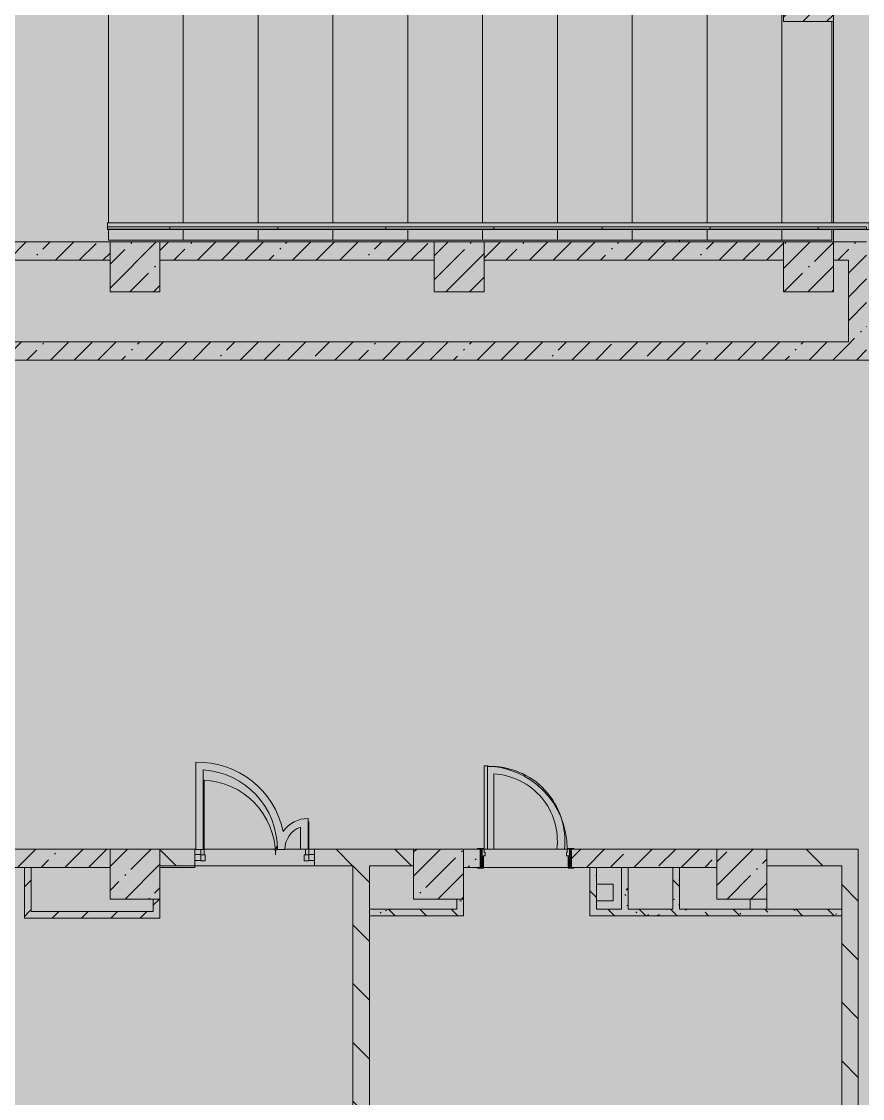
# Model space of a CAD drawing. Header units: millimetres. Extents: x -2911 to 185427, y -8553 to 29000.
# Drawn here: x 79262 to 89377, y 4902 to 17850 of the extents above; entities that cross this region are included whole.
import ezdxf

# ---------------------------------------------------------------- set-up
doc = ezdxf.new("R2010")
doc.units = ezdxf.units.MM
doc.linetypes.add('200_ШТРИХ__ш1_п0_6_', pattern=[800, 500, -300])
doc.layers.add('A-DETL-GENF-3', color=7, linetype='Continuous', lineweight=9, true_color=0xc0c0c0, transparency=0.4)
for name, color, linetype, lineweight, true_color in [('A-DETL-GENF-6', 7, 'Continuous', 5, 0xb7b7b7), ('A-DOOR-2', 7, 'Continuous', 5, 0xaaaaaa), ('A-DOOR-3', 7, 'Continuous', 5, 0xe2e2e2), ('A-DOOR-4', 7, 'Continuous', 5, 0xb7b7b7), ('A-DOOR-FRAM-2', 7, 'Continuous', 5, 0xe2e2e2), ('A-DOOR-FRAM-3', 7, 'Continuous', 5, 0xaaaaaa), ('A-DOOR-FRAM-4', 7, 'Continuous', 5, 0xb7b7b7), ('A-FLOR-1', 7, 'Continuous', 5, 0xb7b7b7), ('A-GLAZ-CWMG-2', 7, 'Continuous', 5, 0x737373), ('A-WALL-4', 7, 'Continuous', 9, 0x737373), ('A-WALL-5', 7, 'Continuous', 5, 0x737373), ('A-WALL-PATT-1', 7, 'Continuous', 5, 0x787878), ('I-WALL-4', 7, 'Continuous', 5, 0x737373), ('I-WALL-5', 7, 'Continuous', 5, 0x787878), ('S-COLS-1', 7, 'Continuous', 5, 0x737373), ('S-STRS-3', 7, 'Continuous', 5, 0x737373)]:
    doc.layers.add(name, color=color, linetype=linetype, lineweight=lineweight, true_color=true_color)
for name, color, linetype, lineweight in [('A-DETL-MBND-1', 7, '200_ШТРИХ__ш1_п0_6_', 9), ('I-WALL-3', 7, 'Continuous', 5), ('S-COLS-2', 7, 'Continuous', 5)]:
    doc.layers.add(name, color=color, linetype=linetype, lineweight=lineweight)
pattern_1 = [(135, (58417.4, 0), (-353.553, -353.553), [])]
pattern_2 = [(45, (58417.4, 0), (-285.123, 285.123), []), (45, (58702.5, 0), (-285.123, 285.123), [504.031, -100.806, 16.764, -84.042])]
pattern_3 = [(45, (58417.4, 0), (-176.7767, 176.7767), [])]
pattern_4 = [(135, (58417.4, 0), (-377.171, -377.171), [533.4, -88.9, 17.78, -88.9]), (135, (58417.4, 376.94), (-377.171, -377.171), []), (50, (58417.4, 0), (637.6445, -55.787), [66.675, -733.425]), (355, (58417.4, 0), (-123.35, 668.699), [53.34, -586.74]), (100.451, (58470.5, -4.65), (514.299, 612.908), [56.665, -623.315]), (46.184, (58417.4, 177.8), (948.776, -147.15), [100.012, -1100.137]), (96.636, (58496.45, 165.5), (830.91, 865.997), [84.998, -934.973]), (351.184, (58417.4, 177.8), (830.918, 865.988), [80.01, -880.11]), (21, (58506.3, 133.35), (530.651, -357.928), [66.675, -733.425]), (326, (58506.3, 133.35), (216.308, 644.658), [53.34, -586.74]), (71.451, (58550.5, 103.5), (746.96, 286.724), [56.665, -623.315]), (37.5, (58417.39, 0), (10.8105, 295.9426), [16.764, -562.864, 16.764, -578.866, -588.962]), (37.5, (58417.39, 0), (10.8105, 295.9426), [-1175.258, 16.764, -572.198]), (7.5, (58417.4, 0), (233.869, 350.6318), [16.764, -322.834, 16.764, -549.529, -224.472]), (7.5, (58417.4, 0), (233.869, 350.6318), [-905.891, 16.764, -207.708]), (327.5, (58219.14, 0), (474.5678, -20.0513), [16.764, -205.486, 16.764, -676.656, -920.115]), (327.5, (58219.14, 0), (474.5678, -20.0513), [-915.67, 16.764, -903.351]), (317.5, (58130.24, 0), (518.452, 88.9934), [16.764, -272.161, 16.764, -443.738, -653.415]), (317.5, (58130.24, 0), (518.452, 88.9934), [-749.427, 16.764, -636.651])]

# ---------------------------------------------------------------- blocks, each defined once
blk = doc.blocks.new('BSC_Колонна _Прямоугольная - 600х600-23286269-2_9_1_птичка')
at = {"layer": 'S-COLS-2'}
h = blk.add_hatch(dxfattribs=at)
h.set_pattern_fill('FP_101', color=256, style=0, pattern_type=2)
h.set_pattern_definition([(45, (-29509.74, -7600), (-285.123, 285.123), []), (45, (-29224.6, -7600), (-285.123, 285.123), [504.031, -100.806, 16.764, -84.042])])
h.paths.add_polyline_path([(-300, -300), (300, -300), (300, 300), (-300, 300)])
at = {"layer": 'S-COLS-1'}
for p, q in [((300, 300), (-300, 300)), ((-300, 300), (-300, -300)), ((300, -300), (300, 300)), ((-300, -300), (300, -300))]:
    blk.add_line(p, q, dxfattribs=at)
blk = doc.blocks.new('BSC_Колонна _Прямоугольная - 600х600-V185-2_9_1_птичка')
at = {"layer": 'S-COLS-2'}
h = blk.add_hatch(dxfattribs=at)
h.set_pattern_fill('FP_124', color=256, style=0, pattern_type=2)
h.set_pattern_definition([(45, (-25860, -7600), (-285.123, 285.123), []), (45, (-25574.88, -7600), (-285.123, 285.123), [504.031, -100.806, 16.764, -84.042])])
h.paths.add_polyline_path([(-300, -300), (300, -300), (300, 300), (-300, 300), (-300, 150)])
at = {"layer": 'S-COLS-1'}
for p, q in [((300, 300), (-300, 300)), ((-300, 300), (-300, -300)), ((300, -300), (300, 300)), ((-300, -300), (300, -300))]:
    blk.add_line(p, q, dxfattribs=at)
blk = doc.blocks.new('BSC_Колонна _Прямоугольная - 600х600-V187-2_9_1_птичка')
at = {"layer": 'S-COLS-2'}
h = blk.add_hatch(dxfattribs=at)
h.set_pattern_fill('FP_126', color=256, style=0, pattern_type=2)
h.set_pattern_definition([(45, (-26110, -14900), (-285.123, 285.123), []), (45, (-25824.88, -14900), (-285.123, 285.123), [504.031, -100.806, 16.764, -84.042])])
h.paths.add_polyline_path([(-300, -300), (300, -300), (300, 300), (-300, 300)])
at = {"layer": 'S-COLS-1'}
for p, q in [((300, 300), (-300, 300)), ((-300, 300), (-300, -300)), ((300, -300), (300, 300)), ((-300, -300), (300, -300))]:
    blk.add_line(p, q, dxfattribs=at)
blk = doc.blocks.new('BSC_Колонна _Прямоугольная - 600х600-V240-2_9_1_птичка')
at = {"layer": 'S-COLS-2'}
h = blk.add_hatch(dxfattribs=at)
h.set_pattern_fill('FP_173', color=256, style=0, pattern_type=2)
h.set_pattern_definition([(45, (-30310, -14900), (-285.123, 285.123), []), (45, (-30024.88, -14900), (-285.123, 285.123), [504.031, -100.806, 16.764, -84.042])])
h.paths.add_polyline_path([(-300, -300), (300, -300), (300, 300), (-300, 300)])
at = {"layer": 'S-COLS-1'}
for p, q in [((300, 300), (-300, 300)), ((-300, 300), (-300, -300)), ((300, -300), (300, 300)), ((-300, -300), (300, -300))]:
    blk.add_line(p, q, dxfattribs=at)
blk = doc.blocks.new('110_Дверь_СКБ_1Ст_Внутренняя1 - Д-4к_п__1100x2100h_Артистические EI30-V253-2_9_1_птичка')
at = {"layer": 'A-DOOR-2'}
h = blk.add_hatch(dxfattribs=at)
h.set_pattern_fill('FP_46', color=256, style=0, pattern_type=2)
h.set_pattern_definition([(135, (1751.41, 174.685), (-14.14214, -14.14214), []), (225, (1751.41, 174.685), (14.14214, -14.14214), [])])
h.paths.add_polyline_path([(562.5, -110), (562.5, 110), (537.5, 110), (537.5, -110)])
at = {"layer": 'A-DOOR-3'}
h = blk.add_hatch(color=256, dxfattribs=at)
h.paths.add_polyline_path([(537.5, 30), (537.5, 110), (512.5, 110), (512.5, 70), (502.5, 70), (502.5, 30)])
h.paths.add_polyline_path([(-477.5, 30), (-477.5, 70), (-487.5, 70), (-487.5, 110), (-512.5, 110), (-512.5, 30)])
at = {"layer": 'A-DOOR-FRAM-2'}
for points in [[(-447.5, 110), (-447.5, 1110), (-487.5, 1110), (-487.5, 110)], [(-497.5, 110), (-497.5, 118), (-567.5, 118), (-567.5, 110)], [(-497.5, -110), (-497.5, 30), (-512.5, 30), (-512.5, -110)], [(592.5, 110), (592.5, 118), (522.5, 118), (522.5, 110)], [(537.5, -110), (537.5, 30), (522.5, 30), (522.5, -110)], [(-497.5, -118), (-497.5, -110), (-567.5, -110), (-567.5, -118)], [(592.5, -118), (592.5, -110), (522.5, -110), (522.5, -118)]]:
    blk.add_hatch(color=256, dxfattribs=at).paths.add_polyline_path(points)
at = {"layer": 'A-DOOR-FRAM-3'}
h = blk.add_hatch(dxfattribs=at)
h.set_pattern_fill('FP_47', color=256, style=0, pattern_type=2)
h.set_pattern_definition([(45, (-371.384, 174.685), (-14.1421, 14.1421), []), (135, (-371.384, 174.685), (-14.1421, -14.1421), [])])
h.paths.add_polyline_path([(-512.5, -110), (-512.5, 110), (-537.5, 110), (-537.5, -110)])
at = {"layer": 'A-DOOR-4'}
for p, q in [((-487.5, 1110), (-487.5, 110)), ((-447.5, 1110), (-487.5, 1110)), ((-447.5, 110), (-447.5, 1110)), ((-487.5, 110), (-447.5, 110))]:
    blk.add_line(p, q, dxfattribs=at)
blk.add_arc((-487.5, 110), 1000, 360, 90, dxfattribs=at)
at = {"layer": 'A-DOOR-FRAM-4'}
for p, q in [((-497.5, 118), (-567.5, 118)), ((-567.5, 118), (-567.5, 110)), ((-567.5, 110), (-497.5, 110)), ((-512.5, 110), (-537.5, 110)), ((-537.5, 110), (-537.5, -110)), ((-487.5, 110), (-512.5, 110)), ((-512.5, 110), (-512.5, 30)), ((-512.5, -110), (-512.5, 110)), ((-497.5, 110), (-512.5, 110)), ((-512.5, 110), (-512.5, 109)), ((-512.5, 109), (-497.5, 109)), ((-512.5, 30), (-477.5, 30)), ((-497.5, 30), (-512.5, 30)), ((-512.5, 30), (-512.5, -110)), ((-497.5, 110), (-497.5, 118)), ((-497.5, 109), (-497.5, 110)), ((-497.5, -110), (-497.5, 30)), ((-487.5, 70), (-487.5, 110)), ((-477.5, 70), (-487.5, 70)), ((-477.5, 30), (-477.5, 70)), ((512.5, 70), (502.5, 70)), ((502.5, 70), (502.5, 30)), ((502.5, 30), (537.5, 30)), ((512.5, 110), (512.5, 70)), ((537.5, 110), (512.5, 110)), ((592.5, 118), (522.5, 118)), ((522.5, 118), (522.5, 110)), ((537.5, 110), (522.5, 110)), ((522.5, 110), (522.5, 109)), ((522.5, 110), (592.5, 110)), ((522.5, 109), (537.5, 109)), ((537.5, 30), (522.5, 30)), ((522.5, 30), (522.5, -110)), ((537.5, 30), (537.5, 110)), ((562.5, 110), (537.5, 110)), ((537.5, 110), (537.5, -110)), ((537.5, 109), (537.5, 110)), ((537.5, -110), (537.5, 30)), ((562.5, -110), (562.5, 110)), ((592.5, 110), (592.5, 118)), ((-497.5, -110), (-567.5, -110)), ((-567.5, -110), (-567.5, -118)), ((-567.5, -118), (-497.5, -118)), ((-537.5, -110), (-512.5, -110)), ((-512.5, -110), (-497.5, -110)), ((-497.5, -118), (-497.5, -110)), ((522.5, -110), (537.5, -110)), ((592.5, -110), (522.5, -110)), ((522.5, -110), (522.5, -118)), ((522.5, -118), (592.5, -118)), ((537.5, -110), (562.5, -110)), ((592.5, -118), (592.5, -110))]:
    blk.add_line(p, q, dxfattribs=at)
blk = doc.blocks.new('BSC_Колонна _Прямоугольная - 600х600-V272-2_9_1_птичка')
at = {"layer": 'S-COLS-2'}
h = blk.add_hatch(dxfattribs=at)
h.set_pattern_fill('FP_198', color=256, style=0, pattern_type=2)
h.set_pattern_definition([(45, (-22210, -14900), (-285.123, 285.123), []), (45, (-21924.88, -14900), (-285.123, 285.123), [504.031, -100.806, 16.764, -84.042])])
h.paths.add_polyline_path([(-300, -300), (300, -300), (300, 300), (-300, 300)])
at = {"layer": 'S-COLS-1'}
for p, q in [((300, 300), (-300, 300)), ((-300, 300), (-300, -300)), ((300, -300), (300, 300)), ((-300, -300), (300, -300))]:
    blk.add_line(p, q, dxfattribs=at)
blk = doc.blocks.new('BSC_Колонна _Прямоугольная - 600х600-V278-2_9_1_птичка')
at = {"layer": 'S-COLS-2'}
h = blk.add_hatch(dxfattribs=at)
h.set_pattern_fill('FP_204', color=256, style=0, pattern_type=2)
h.set_pattern_definition([(45, (-22210, -7600), (-285.123, 285.123), []), (45, (-21924.88, -7600), (-285.123, 285.123), [504.031, -100.806, 16.764, -84.042])])
h.paths.add_polyline_path([(-300, -300), (300, -300), (300, 300), (-300, 300)])
at = {"layer": 'S-COLS-1'}
for p, q in [((300, 300), (-300, 300)), ((-300, 300), (-300, -300)), ((300, -300), (300, 300)), ((-300, -300), (300, -300))]:
    blk.add_line(p, q, dxfattribs=at)
blk = doc.blocks.new('Прямоугольный импост - 50 x 70 мм-31927764-2_9_1_птичка')
at = {"layer": 'A-GLAZ-CWMG-2'}
for p, q in [((-70, 35), (0, 35)), ((-70, -35), (-70, 35)), ((0, 35), (0, -35)), ((0, -35), (-70, -35))]:
    blk.add_line(p, q, dxfattribs=at)
blk = doc.blocks.new('Дверь_Витражная_остекление_ - ДВН_ДАО_Главный вход_1200 в свету Д-22 _п_-V318-2_9_1_птичка')
at = {"layer": 'A-DOOR-3'}
for points in [[(-619, 30), (-610, 30), (-610, 930), (-619, 930), (-619, 97), (-650, 97), (-650, 30)], [(642, 30), (650, 35), (650, 430), (642, 430), (642, 100), (610, 100), (610, 30)]]:
    blk.add_hatch(color=256, dxfattribs=at).paths.add_polyline_path(points)
at = {"layer": 'A-DETL-GENF-6'}
for p, q in [((-610, 930), (-619, 930)), ((-610, 30), (-610, 930)), ((650, 430), (642, 430)), ((650, 35), (650, 430)), ((-650, 97), (-650, 35)), ((-650, 30), (-610, 30)), ((-595, 30), (-650, 30)), ((-595, -40), (-595, 30)), ((595, -40), (595, 30)), ((595, 30), (650, 30)), ((610, 100), (610, 30)), ((610, 30), (650, 30)), ((-650, -40), (-595, -40)), ((650, -40), (595, -40))]:
    blk.add_line(p, q, dxfattribs=at)
at = {"layer": 'A-DOOR-4'}
for p, q in [((650, 430), (650, 35)), ((-650, 97), (-650, 35))]:
    blk.add_line(p, q, dxfattribs=at)
for centre, radius, start, end in [((-650, 30), 900, 360, 87.9985), ((650, 30), 400, 90, 91.1759), ((650, 30), 400, 164.4599, 180)]:
    blk.add_arc(centre, radius, start, end, dxfattribs=at)
blk = doc.blocks.new('Прямоугольный импост - 50 x 70 мм-31701779-2_9_1_птичка')
at = {"layer": 'A-GLAZ-CWMG-2'}
for p, q in [((0, 35), (-70, 35)), ((-70, 35), (-70, -35)), ((0, -35), (0, 35)), ((-70, -35), (0, -35))]:
    blk.add_line(p, q, dxfattribs=at)
blk = doc.blocks.new('Перекрытия 2 - Перекрытия 4-32990152-2_9_1_птичка')
at = {"layer": 'S-STRS-3'}
for p, q in [((21910, 19180), (22510, 19180)), ((21910, 19180), (21910, 15411)), ((22810, 19180), (23410, 19180)), ((22810, 15411), (22810, 19180)), ((23710, 19180), (24310, 19180)), ((23710, 15411), (23710, 19180)), ((24610, 19180), (25210, 19180)), ((24610, 15411), (24610, 19180)), ((25510, 19180), (26110, 19180)), ((25510, 15411), (25510, 19180)), ((26410, 19180), (27010, 19180)), ((26410, 15411), (26410, 19180)), ((27310, 19180), (27910, 19180)), ((27310, 15411), (27310, 19180)), ((28210, 19180), (28810, 19180)), ((28210, 15411), (28210, 19180)), ((29110, 19180), (29710, 19180)), ((29110, 15411), (29110, 19180)), ((30010, 19180), (30610, 19180)), ((30010, 15411), (30010, 19180)), ((30610, 18430), (30610, 19180)), ((30610, 15411), (30610, 17830)), ((21910, 15330), (21910, 15200)), ((22810, 15200), (22810, 15330)), ((23710, 15200), (23710, 15330)), ((24610, 15200), (24610, 15330)), ((25510, 15200), (25510, 15330)), ((26410, 15200), (26410, 15330)), ((27310, 15200), (27310, 15330)), ((28210, 15200), (28210, 15330)), ((29110, 15200), (29110, 15330)), ((30010, 15200), (30010, 15330)), ((30610, 15200), (30610, 15330)), ((22810, 15200), (21910, 15200)), ((23710, 15200), (22810, 15200)), ((24610, 15200), (23710, 15200)), ((25510, 15200), (24610, 15200)), ((26410, 15200), (25510, 15200)), ((27310, 15200), (26410, 15200)), ((28210, 15200), (27310, 15200)), ((29110, 15200), (28210, 15200)), ((30010, 15200), (29110, 15200)), ((30610, 15200), (30010, 15200))]:
    blk.add_line(p, q, dxfattribs=at)
blk = doc.blocks.new('Стены наклон_ амфитеатр - Стены наклон_ амфитеатр-32992696-2_9_1_птичка')
at = {"layer": 'A-WALL-PATT-1'}
h = blk.add_hatch(dxfattribs=at)
h.set_pattern_fill('FP_97', color=256, style=0, pattern_type=2)
h.set_pattern_definition([(0, (26444.5, 15393.4), (0, 246.1), []), (90, (26444.5, 15393.4), (-1300, 8e-14), [])])
h.paths.add_polyline_path([(31010, 15354), (31010, 15381), (21879, 15381), (21879, 15354), (30993, 15354)])
at = {"layer": 'A-WALL-5'}
for p, q in [((31041, 15431), (21879, 15431)), ((21879, 15431), (21879, 15381)), ((31041, 15350), (31041, 15431)), ((21879, 15381), (31010, 15381)), ((21879, 15354), (21879, 15381)), ((21879, 15350), (21879, 15354)), ((31010, 15354), (21879, 15354)), ((31010, 15350), (21879, 15350)), ((31010, 15381), (31010, 15350)), ((31010, 15350), (31041, 15350))]:
    blk.add_line(p, q, dxfattribs=at)
blk = doc.blocks.new('BSC_Колонна _Прямоугольная - 600х600-V337-2_9_1_птичка')
at = {"layer": 'S-COLS-2'}
h = blk.add_hatch(dxfattribs=at)
h.set_pattern_fill('FP_230', color=256, style=0, pattern_type=2)
h.set_pattern_definition([(45, (-30310, -18150), (-285.123, 285.123), []), (45, (-30024.88, -18150), (-285.123, 285.123), [504.031, -100.806, 16.764, -84.042])])
h.paths.add_polyline_path([(-300, -300), (300, -300), (300, 300), (-300, 300)])
at = {"layer": 'S-COLS-1'}
for p, q in [((300, 300), (-300, 300)), ((-300, 300), (-300, -300)), ((300, -300), (300, 300)), ((-300, -300), (300, -300))]:
    blk.add_line(p, q, dxfattribs=at)

msp = doc.modelspace()

# ---------------------------------------------------------------- hatches: boundary and pattern name
at = {"layer": 'A-DETL-GENF-3'}
msp.add_hatch(color=256, dxfattribs=at).paths.add_polyline_path([(91592.4, -280), (97177.4, -280), (97177.4, 23777.7), (92277.4, 23777.7), (92277.4, 27350), (62269.4, 27350), (62269.4, 15358), (58149.4, 15358), (58149.4, -280), (90664.9, -280)])
at = {"layer": 'I-WALL-3'}
h = msp.add_hatch(dxfattribs=at)
h.set_pattern_fill('FP_128', color=256, style=0, pattern_type=2)
h.set_pattern_definition(pattern_2)
h.paths.add_polyline_path([(89027.4, 14980), (89207.4, 14980), (89207.4, 15200), (89027.4, 15196.3)])
h.paths.add_polyline_path([(85099.8, 14980), (88427.4, 14980), (88427.4, 15200), (84827.4, 15200), (84827.4, 14980)])
h.paths.add_polyline_path([(72737.4, 14980), (76527.6, 14980), (76527.6, 15200), (72737.4, 15200)])
h.paths.add_polyline_path([(84227.4, 14980), (84227.4, 15200), (80927.4, 15200), (80927.4, 14980), (81389.7, 14980)])
h.paths.add_polyline_path([(77127.6, 14980), (80327.4, 14980), (80327.4, 15200), (77127.6, 15200)])
h = msp.add_hatch(dxfattribs=at)
h.set_pattern_fill('FP_128', color=256, style=0, pattern_type=2)
h.set_pattern_definition(pattern_2)
h.paths.add_polyline_path([(89207.4, 13780), (89427.4, 13780), (89427.4, 15200), (89207.4, 15200), (89207.4, 14000)])
h = msp.add_hatch(dxfattribs=at)
h.set_pattern_fill('FP_128', color=256, style=0, pattern_type=2)
h.set_pattern_definition(pattern_2)
h.paths.add_polyline_path([(88809.8, 13780), (89207.4, 13780), (89207.4, 14000), (78627.4, 14000), (78627.4, 13780), (85099.8, 13780)])
h = msp.add_hatch(dxfattribs=at)
h.set_pattern_fill('FP_128', color=256, style=0, pattern_type=2)
h.set_pattern_definition(pattern_2)
h.paths.add_polyline_path([(80327.4, 7680), (80327.4, 7900), (78177.4, 7900), (78177.4, 7830), (76977.4, 7830), (76977.4, 7900), (75677.4, 7900), (75677.4, 7680), (79534.6, 7680)])
h = msp.add_hatch(dxfattribs=at)
h.set_pattern_fill('FP_131', color=256, style=0, pattern_type=2)
h.set_pattern_definition(pattern_1)
h.paths.add_polyline_path([(83244.7, 7700), (83977.4, 7700), (83977.4, 7900), (82787.4, 7900), (82787.4, 7700)])
h.paths.add_polyline_path([(80927.4, 7700), (81347.4, 7700), (81347.4, 7900), (80927.4, 7900)])
h = msp.add_hatch(dxfattribs=at)
h.set_pattern_fill('FP_128', color=256, style=0, pattern_type=2)
h.set_pattern_definition(pattern_2)
h.paths.add_polyline_path([(86477.4, 7680), (87627.1, 7680), (87627.1, 7900), (85877.4, 7900), (85877.4, 7680), (86177.4, 7680)])
h.paths.add_polyline_path([(84747.4, 7680), (84777.4, 7680), (84777.4, 7900), (84577.4, 7900), (84577.4, 7680)])
h = msp.add_hatch(dxfattribs=at)
h.set_pattern_fill('FP_131', color=256, style=0, pattern_type=2)
h.set_pattern_definition(pattern_1)
h.paths.add_polyline_path([(89127.4, 7700), (89327.4, 7700), (89327.4, 7900), (88227.1, 7900), (88227.1, 7700), (88809.8, 7700)])
h = msp.add_hatch(dxfattribs=at)
h.set_pattern_fill('FP_132', color=256, style=0, pattern_type=2)
h.set_pattern_definition(pattern_3)
h.paths.add_polyline_path([(79377.4, 7150), (79377.4, 7680), (79297.4, 7680), (79297.4, 7150)])
h = msp.add_hatch(dxfattribs=at)
h.set_pattern_fill('FP_131', color=256, style=0, pattern_type=2)
h.set_pattern_definition(pattern_1)
h.paths.add_polyline_path([(83447.4, 100), (83447.4, 7700), (83247.4, 7700), (83247.4, 100)])
h = msp.add_hatch(dxfattribs=at)
h.set_pattern_fill('FP_131', color=256, style=0, pattern_type=2)
h.set_pattern_definition(pattern_1)
h.paths.add_polyline_path([(89327.4, 100), (89327.4, 7700), (89127.4, 7700), (89127.4, 100), (89273.6, 100)])
h = msp.add_hatch(dxfattribs=at)
h.set_pattern_fill('FP_132', color=256, style=0, pattern_type=2)
h.set_pattern_definition(pattern_3)
h.paths.add_polyline_path([(80927.4, 7070), (80927.4, 7300), (80847.4, 7300), (80847.4, 7070)])
h = msp.add_hatch(dxfattribs=at)
h.set_pattern_fill('FP_132', color=256, style=0, pattern_type=2)
h.set_pattern_definition(pattern_3)
h.paths.add_polyline_path([(79297.4, 7070), (80847.4, 7070), (80847.4, 7150), (79297.4, 7150)])
at = {"layer": 'I-WALL-5'}
h = msp.add_hatch(dxfattribs=at)
h.set_pattern_fill('FP_139', color=256, style=0, pattern_type=2)
h.set_pattern_definition(pattern_4)
h.paths.add_polyline_path([(86177.4, 7100), (86177.4, 7680), (86097.4, 7680), (86097.4, 7100)])
h = msp.add_hatch(dxfattribs=at)
h.set_pattern_fill('FP_139', color=256, style=0, pattern_type=2)
h.set_pattern_definition(pattern_4)
h.paths.add_polyline_path([(86557.4, 7180), (86557.4, 7680), (86477.4, 7680), (86477.4, 7180)])
h = msp.add_hatch(dxfattribs=at)
h.set_pattern_fill('FP_139', color=256, style=0, pattern_type=2)
h.set_pattern_definition(pattern_4)
h.paths.add_polyline_path([(87177.1, 7180), (87177.1, 7680), (87097.1, 7680), (87097.1, 7180)])
h = msp.add_hatch(dxfattribs=at)
h.set_pattern_fill('FP_139', color=256, style=0, pattern_type=2)
h.set_pattern_definition(pattern_4)
h.paths.add_polyline_path([(84577.4, 7100), (84577.4, 7300), (84497.4, 7300), (84497.4, 7100)])
h = msp.add_hatch(dxfattribs=at)
h.set_pattern_fill('FP_139', color=256, style=0, pattern_type=2)
h.set_pattern_definition(pattern_4)
h.paths.add_polyline_path([(84497.4, 7100), (84497.4, 7180), (83447.4, 7180), (83447.4, 7100), (84172.2, 7100)])
h = msp.add_hatch(dxfattribs=at)
h.set_pattern_fill('FP_139', color=256, style=0, pattern_type=2)
h.set_pattern_definition(pattern_4)
h.paths.add_polyline_path([(89127.4, 7100), (89127.4, 7180), (86177.4, 7180), (86177.4, 7100), (88809.8, 7100)])

# ---------------------------------------------------------------- linework, layer by layer
at = {"layer": 'A-DETL-MBND-1'}
for p, q in [((86977.4, 15203), (86977.4, 15220)), ((87177.4, 15220), (87177.4, 15203))]:
    msp.add_line(p, q, dxfattribs=at)
at = {"layer": 'A-FLOR-1'}
for p, q in [((89027.4, 17850), (89027.4, 15430.8)), ((89027.4, 15350), (89027.4, 15200)), ((89027.4, 15203.4), (72727.4, 15203.4)), ((81358.3, 8944.6), (81358.3, 7897)), ((81448.3, 7897), (81448.3, 8852.9)), ((84942.4, 7900), (84942.4, 8804)), ((82619.4, 8164.1), (82619.4, 7900)), ((82709.4, 7900), (82709.4, 8269)), ((81358.6, 7900), (81347.4, 7900)), ((82430.7, 7900), (82787.4, 7900)), ((85827.4, 7900), (84867.4, 7900)), ((81358.3, 7897), (81448.3, 7897)), ((82340.4, 7897), (82430.4, 7897)), ((81347.4, 7679), (80927.4, 7679)), ((81347.4, 7700), (81347.4, 7679)), ((86177.4, 7480), (86377.1, 7480)), ((86377.1, 7480), (86377.1, 7280)), ((86377.1, 7280), (86177.4, 7280))]:
    msp.add_line(p, q, dxfattribs=at)
for centre, radius, start, end in [((81385.4, 7900), 1045, 11.78406, 91.48467), ((81385.4, 7900), 955, 359.82001, 86.22206), ((84902.4, 8000), 895, 353.58484, 92.24174), ((84902.4, 8000), 805, 352.86408, 87.15183), ((82709.4, 7900), 369, 90, 144.66492), ((82709.4, 7900), 279, 108.81906, 180.6161)]:
    msp.add_arc(centre, radius, start, end, dxfattribs=at)
at = {"layer": 'A-WALL-4'}
for p, q in [((79377.4, 7680), (79297.4, 7680)), ((86177.4, 7680), (86097.4, 7680)), ((86557.4, 7680), (86477.4, 7680)), ((83447.4, 7180), (83447.4, 7100)), ((88027.1, 7180), (88227.1, 7180))]:
    msp.add_line(p, q, dxfattribs=at)
at = {"layer": 'I-WALL-4'}
for p, q in [((80327.4, 15200), (77127.6, 15200)), ((84227.4, 15200), (80927.4, 15200)), ((88427.4, 15200), (84827.4, 15200)), ((89427.4, 15200), (89027.4, 15200)), ((78627.4, 14980), (80327.4, 14980)), ((80927.4, 14980), (84227.4, 14980)), ((84827.4, 14980), (88427.4, 14980)), ((89027.4, 14980), (89207.4, 14980)), ((89207.4, 14980), (89207.4, 14000)), ((89207.4, 14000), (78627.4, 14000)), ((78627.4, 13780), (89717.4, 13780)), ((80327.4, 7900), (78627.4, 7900)), ((81347.4, 7900), (80927.4, 7900)), ((81347.4, 7700), (81347.4, 7900)), ((81448.3, 7900), (82340.2, 7900)), ((83977.4, 7900), (82787.4, 7900)), ((82787.4, 7900), (82787.4, 7700)), ((84747.4, 7900), (84577.4, 7900)), ((87627.1, 7900), (85907.4, 7900)), ((89327.4, 7900), (88227.1, 7900)), ((89327.4, 100), (89327.4, 7900)), ((75677.4, 7680), (79297.4, 7680)), ((79297.4, 7680), (79297.4, 7070)), ((79377.4, 7150), (79377.4, 7680)), ((79377.4, 7680), (80327.4, 7680)), ((83247.4, 7700), (80927.4, 7700)), ((83247.4, 7700), (83247.4, 100)), ((83447.4, 7180), (83447.4, 7700)), ((83447.4, 7700), (83977.4, 7700)), ((84577.4, 7680), (84747.4, 7680)), ((85837.4, 7680), (84817.4, 7680)), ((85907.4, 7680), (86097.4, 7680)), ((86097.4, 7680), (86097.4, 7100)), ((86177.4, 7680), (86477.4, 7680)), ((86177.4, 7180), (86177.4, 7680)), ((86477.4, 7680), (86477.4, 7180)), ((86557.4, 7680), (87627.1, 7680)), ((86557.4, 7180), (86557.4, 7680)), ((87097.1, 7680), (87097.1, 7180)), ((87177.1, 7180), (87177.1, 7680)), ((88227.1, 7700), (89127.4, 7700)), ((89127.4, 7700), (89127.4, 100)), ((80847.4, 7300), (80847.4, 7150)), ((80927.4, 7070), (80927.4, 7300)), ((84497.4, 7300), (84497.4, 7180)), ((84577.4, 7100), (84577.4, 7300)), ((88027.1, 7300), (88027.1, 7180)), ((88227.1, 7180), (88227.1, 7300)), ((80847.4, 7150), (79377.4, 7150)), ((84497.4, 7180), (83447.4, 7180)), ((86477.4, 7180), (86177.4, 7180)), ((87097.1, 7180), (86557.4, 7180)), ((88027.1, 7180), (87177.1, 7180)), ((89127.4, 7180), (88227.1, 7180)), ((79297.4, 7070), (80927.4, 7070)), ((83447.4, 100), (83447.4, 7100)), ((83447.4, 7100), (84577.4, 7100)), ((86097.4, 7100), (89127.4, 7100))]:
    msp.add_line(p, q, dxfattribs=at)

# ---------------------------------------------------------------- block references
at = {"layer": 'A-DOOR-4'}
for name, p in [('110_Дверь_СКБ_1Ст_Внутренняя1 - Д-4к_п__1100x2100h_Артистические EI30-V253-2_9_1_птичка', (85314.9, 7790)), ('Дверь_Витражная_остекление_ - ДВН_ДАО_Главный вход_1200 в свету Д-22 _п_-V318-2_9_1_птичка', (82067.4, 7800))]:
    msp.add_blockref(name, p, dxfattribs=at)
at = {"layer": 'A-GLAZ-CWMG-2', "rotation": 180}
msp.add_blockref('Прямоугольный импост - 50 x 70 мм-31701779-2_9_1_птичка', (81347.4, 7800), dxfattribs=at)
at = {"layer": 'A-GLAZ-CWMG-2', "extrusion": (0, 0, -1), "rotation": 180}
msp.add_blockref('Прямоугольный импост - 50 x 70 мм-31927764-2_9_1_птичка', (-82787.4, 7800), dxfattribs=at)
at = {"layer": 'A-WALL-5'}
msp.add_blockref('Стены наклон_ амфитеатр - Стены наклон_ амфитеатр-32992696-2_9_1_птичка', (58417.4, 0), dxfattribs=at)
at = {"layer": 'S-COLS-1'}
for name, p in [('BSC_Колонна _Прямоугольная - 600х600-V337-2_9_1_птичка', (88727.4, 18150)), ('BSC_Колонна _Прямоугольная - 600х600-V272-2_9_1_птичка', (80627.4, 14900)), ('BSC_Колонна _Прямоугольная - 600х600-V187-2_9_1_птичка', (84527.4, 14900)), ('BSC_Колонна _Прямоугольная - 600х600-V240-2_9_1_птичка', (88727.4, 14900)), ('BSC_Колонна _Прямоугольная - 600х600-V278-2_9_1_птичка', (80627.4, 7600)), ('BSC_Колонна _Прямоугольная - 600х600-V185-2_9_1_птичка', (84277.4, 7600)), ('BSC_Колонна _Прямоугольная - 600х600-23286269-2_9_1_птичка', (87927.1, 7600))]:
    msp.add_blockref(name, p, dxfattribs=at)
at = {"layer": 'S-STRS-3'}
msp.add_blockref('Перекрытия 2 - Перекрытия 4-32990152-2_9_1_птичка', (58397.4, 20), dxfattribs=at)

doc.saveas('drawing.dxf')
